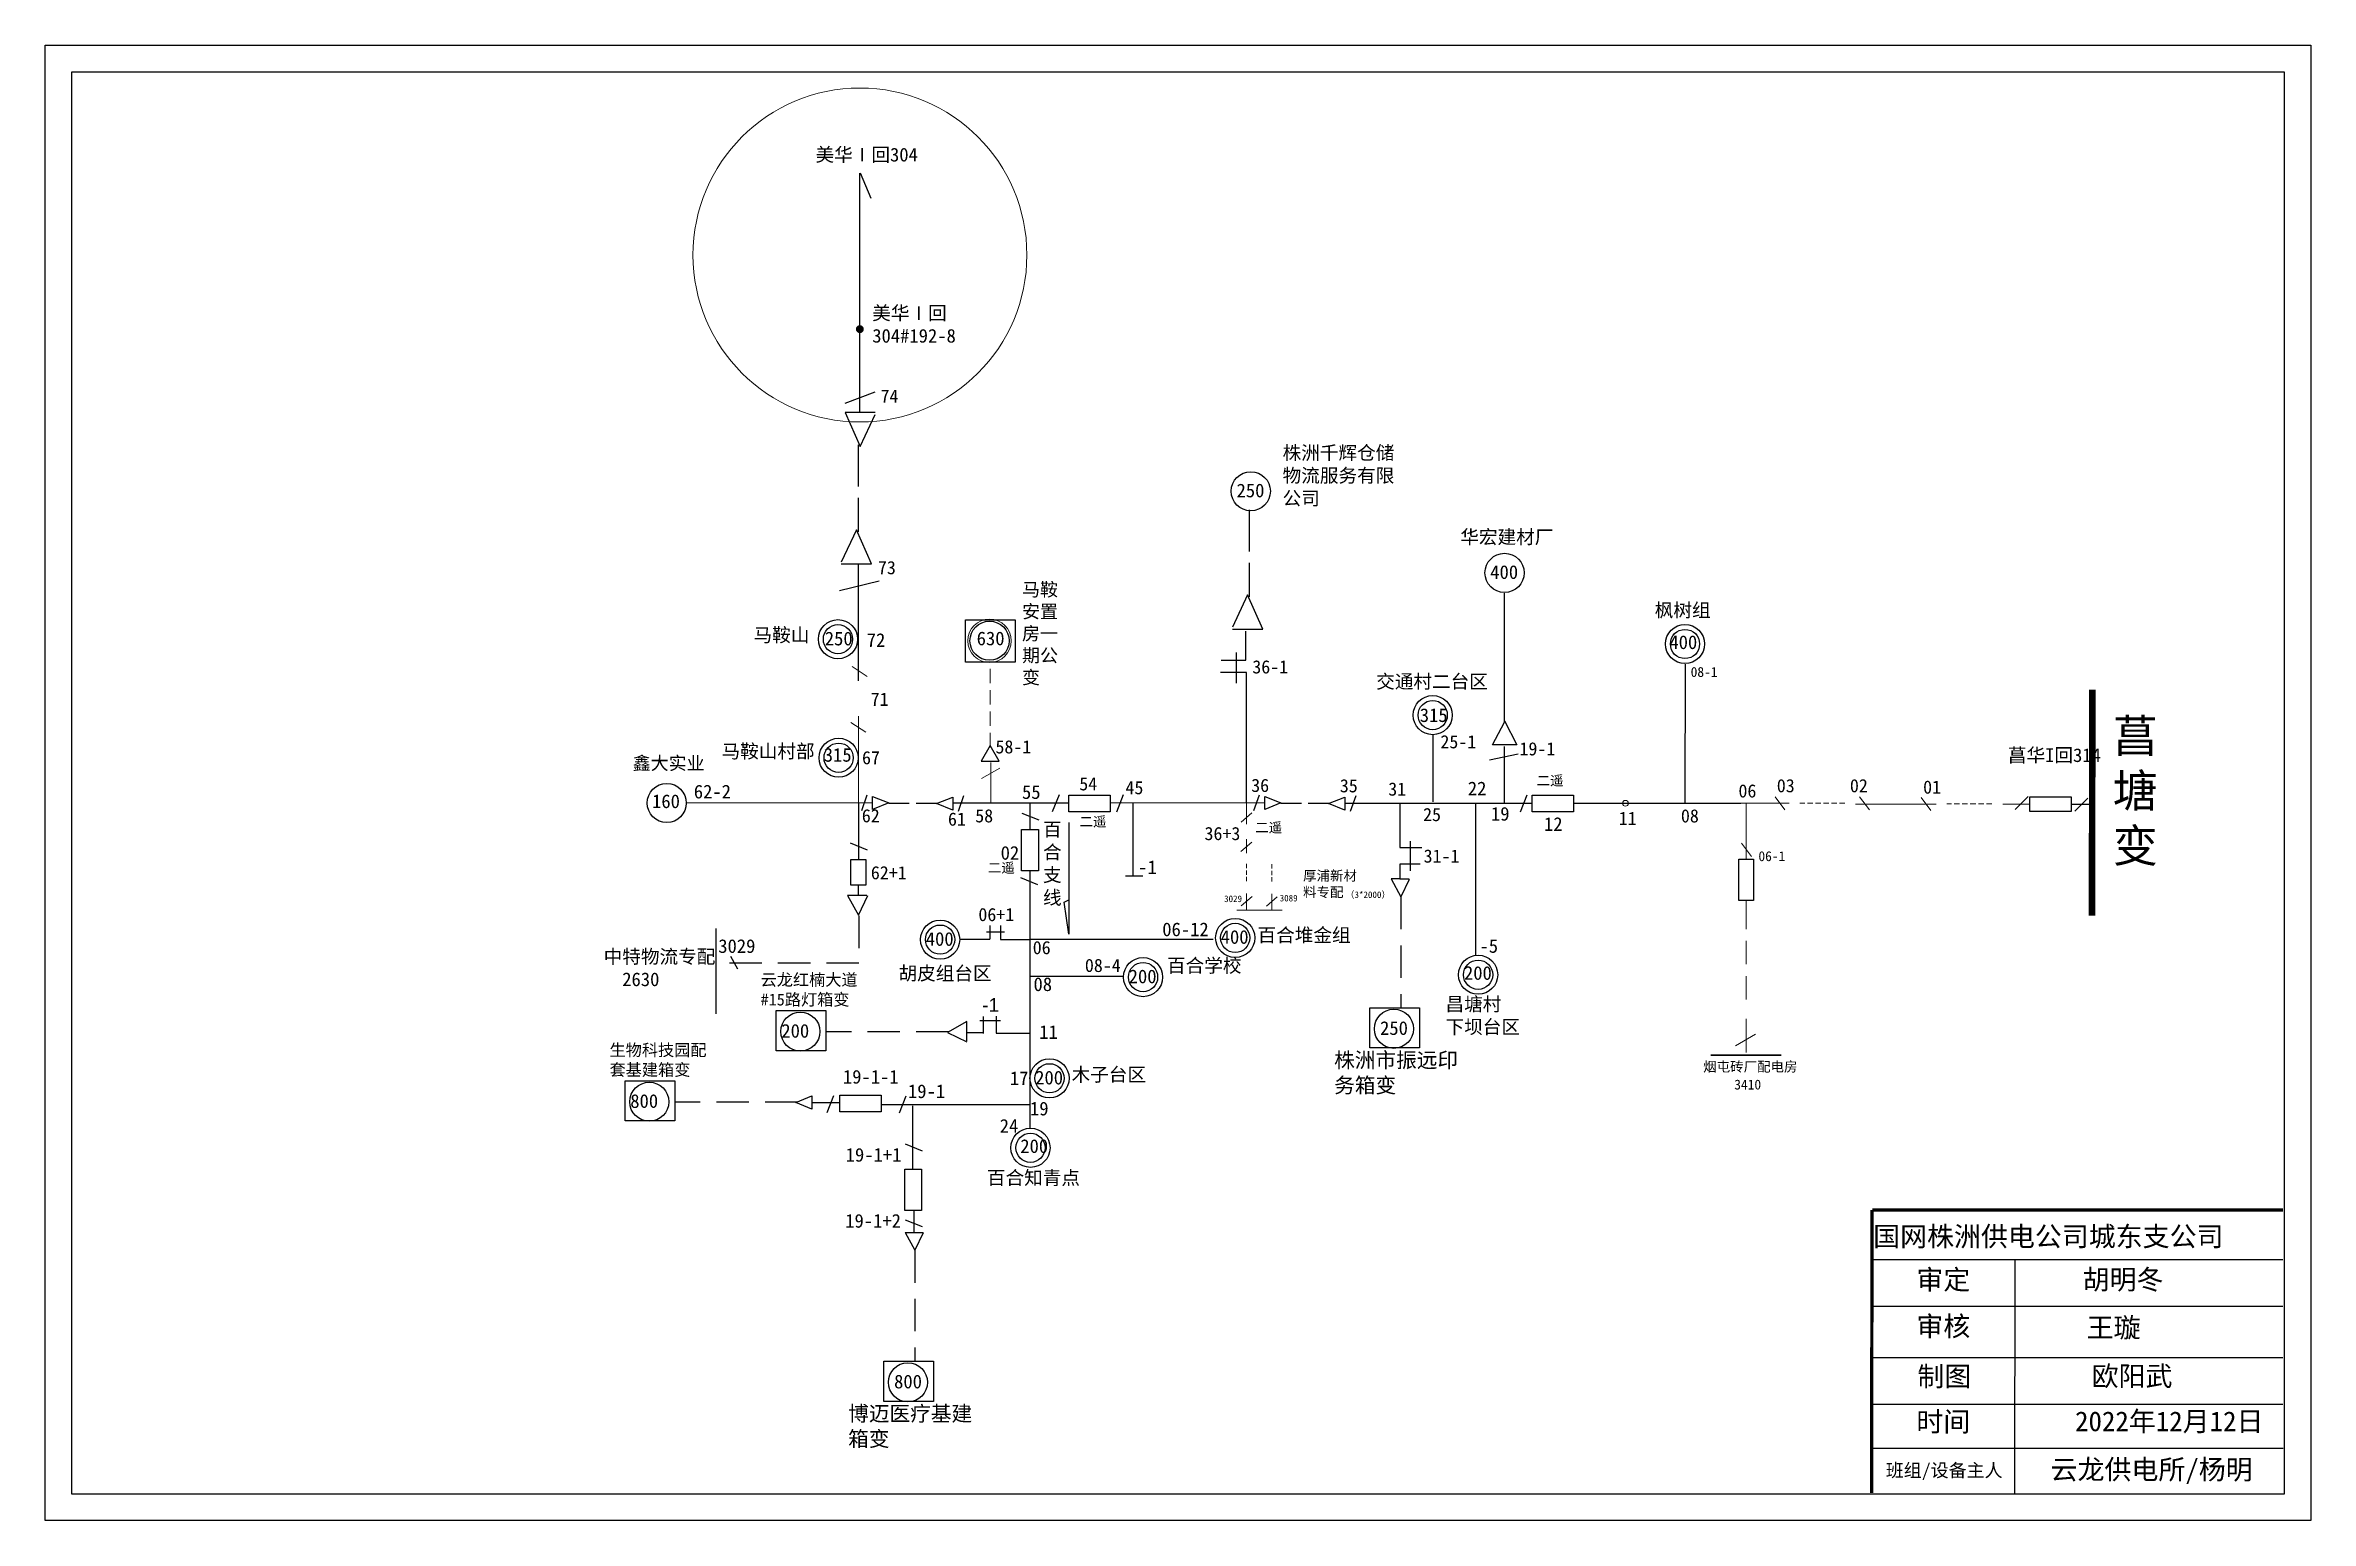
# Model space of a CAD drawing. Extents: x 0 to 344, y 0 to 224.
import ezdxf

# ---------------------------------------------------------------- set-up
doc = ezdxf.new("R2010")
doc.units = 0
doc.header["$LTSCALE"] = 0.774411
doc.linetypes.add('ACAD_ISO02W100', pattern=[15, 12, -3])
doc.linetypes.add('DASHED2', pattern=[9.525, 6.35, -3.175])
doc.layers.get('0').update_dxf_attribs({"linetype": 'CONTINUOUS'})
doc.layers.add('0-RefEdit0', color=7, linetype='CONTINUOUS')
doc.layers.add('Layer2', color=1, linetype='CONTINUOUS')
doc.styles.add('SimSun_txtstyle_1.50_0_0', font='simsun.ttc', dxfattribs={"height": 1.5})
doc.styles.add('SimSun_txtstyle_100.00_0_0100', font='simsun.ttc', dxfattribs={"height": 100})
doc.styles.add('SimSun_txtstyle_2.00_0_0', font='', dxfattribs={"height": 2})
doc.styles.add('SimSun_txtstyle_2.07_0_0', font='', dxfattribs={"height": 2.073375})
doc.styles.add('SimSun_txtstyle_3.00_0_0', font='', dxfattribs={"height": 3})
doc.styles.get("Standard").update_dxf_attribs({"font": '', "height": 2.5})
doc.styles.add('字体', font='', dxfattribs={"height": 2.5})
doc.styles.add('宋体_txtstyle_1.50_0_0', font='SIMSUN.TTC', dxfattribs={"height": 1.5})
doc.styles.add('宋体_txtstyle_150.00_0_0150', font='SIMSUN.TTC', dxfattribs={"height": 150})
doc.styles.add('宋体_txtstyle_2.00_0_0', font='SIMSUN.TTC', dxfattribs={"height": 2})
doc.styles.add('宋体_txtstyle_2.07_0_0', font='SIMSUN.TTC', dxfattribs={"height": 2.073375})
doc.styles.add('宋体_txtstyle_200.00_0_0200', font='SIMSUN.TTC', dxfattribs={"height": 200})
doc.styles.add('宋体_txtstyle_300.00_0_0300', font='SIMSUN.TTC', dxfattribs={"height": 300})
doc.styles.add('宋体_txtstyle_5.00_0_0', font='SIMSUN.TTC', dxfattribs={"height": 5})
doc.styles.get('SimSun_txtstyle_2.00_0_0').set_extended_font_data('SimSun')
doc.styles.get('SimSun_txtstyle_2.07_0_0').set_extended_font_data('SimSun')
doc.styles.get('SimSun_txtstyle_3.00_0_0').set_extended_font_data('SimSun')
doc.styles.get('Standard').set_extended_font_data('SimSun')
doc.styles.get('字体').set_extended_font_data('SimSun')

msp = doc.modelspace()

# ---------------------------------------------------------------- hatches: boundary and pattern name
at = {"linetype": 'Continuous'}
h = msp.add_hatch(color=0, dxfattribs=at)
edge = h.paths.add_edge_path()
edge.add_arc((123.22, 180.64), 0.606, 0, 360)

# ---------------------------------------------------------------- linework, layer by layer
for p, q in [((-0.46, 223.72), (343.52, 223.72)), ((-0.46, -0.24), (-0.46, 223.72)), ((343.52, 223.72), (343.52, -0.24)), ((123.24, 167.93), (123.23, 204.29)), ((123.27, 204.36), (124.87, 200.53)), ((120.98, 169.41), (125.57, 171.13)), ((125.57, 167.97), (120.98, 167.97)), ((120.98, 167.97), (123.28, 162.8)), ((123.28, 162.8), (125.57, 167.68)), ((122.99, 156.77), (122.99, 163.09)), ((122.99, 149.88), (122.99, 155.05)), ((122.7, 150.16), (120.4, 145.28)), ((125, 144.99), (122.7, 150.16)), ((120.4, 144.99), (125, 144.99)), ((122.99, 127.24), (122.99, 144.99)), ((120.11, 140.97), (126.15, 142.41)), ((248.53, 108.8), (248.57, 129.78)), ((210.2, 118.99), (210.2, 108.88)), ((122.99, 108.68), (122.99, 100.14)), ((127.62, 108.66), (130.73, 108.66)), ((131.76, 108.66), (134.92, 108.66)), ((187.16, 108.66), (190.27, 108.66)), ((191.3, 108.66), (194.46, 108.66)), ((223.51, 107.36), (224.56, 109.95)), ((298.63, 107.73), (300.62, 109.71)), ((307.71, 107.47), (309.69, 109.44)), ((124.29, 94.65), (121.32, 94.65)), ((121.32, 94.65), (123.04, 91.68)), ((122.98, 96.16), (122.98, 94.6)), ((123.04, 91.68), (124.45, 94.65)), ((101.37, 89.64), (101.37, 76.72)), ((142.95, 90.13), (142.95, 88.01)), ((144.56, 90.13), (144.56, 87.96)), ((138.38, 88.01), (142.95, 88.01)), ((145.18, 89.07), (142.43, 89.07)), ((144.56, 87.96), (149.02, 87.96)), ((103.56, 85.43), (104.62, 83.54)), ((118.24, 61.7), (119.29, 64.29)), ((129.22, 61.66), (130.27, 64.25)), ((132.75, 55.86), (130.16, 56.9)), ((132.72, 44.34), (130.13, 45.39)), ((276.95, 39.41), (339.31, 39.41)), ((298.59, 39.4), (298.54, 3.94)), ((276.95, 32.3), (339.31, 32.3)), ((276.95, 24.55), (339.31, 24.55)), ((276.95, 17.45), (339.31, 17.45)), ((276.98, 10.77), (339.35, 10.77)), ((343.52, -0.24), (-0.46, -0.24))]:
    msp.add_line(p, q, dxfattribs=at)
at = {"color": 0, "linetype": 'Continuous'}
for p, q in [((182.38, 146.89), (182.38, 153.21)), ((182.38, 140), (182.38, 145.17)), ((182.1, 140.28), (179.8, 135.4)), ((184.39, 135.11), (182.1, 140.28)), ((221.12, 120.96), (221.12, 140.54)), ((179.8, 135.11), (184.39, 135.11)), ((181.83, 130.36), (181.83, 134.81)), ((180.36, 131.56), (180.36, 126.9)), ((181.95, 128.49), (177.97, 128.49)), ((178.09, 130.36), (181.83, 130.36)), ((181.95, 108.74), (181.95, 128.49)), ((219.28, 117.52), (221.12, 120.96)), ((221.12, 121.19), (222.96, 117.52)), ((222.96, 117.52), (219.28, 117.52)), ((221.12, 108.78), (221.12, 117.29)), ((223.19, 116.14), (218.82, 115.22)), ((125.16, 108.7), (96.94, 108.73)), ((147.82, 107.18), (150.41, 106.13)), ((149.02, 108.72), (149.02, 104.69)), ((152.48, 107.41), (153.53, 110)), ((184.69, 108.72), (161.23, 108.68)), ((162.22, 107.38), (163.27, 109.97)), ((164.74, 97.68), (164.74, 108.69)), ((196.98, 108.66), (225.32, 108.66)), ((205.21, 108.66), (205.21, 101.95)), ((216.71, 108.73), (216.71, 85.66)), ((231.66, 108.66), (257, 108.66)), ((154.93, 105.73), (154.93, 88.79)), ((121.76, 102.65), (124.35, 101.6)), ((205.21, 101.95), (208.55, 101.95)), ((206.78, 102.9), (206.78, 98.42)), ((147.61, 97.37), (150.2, 96.33)), ((149.02, 98.43), (149.01, 59.36)), ((163.54, 97.65), (166.17, 97.65)), ((205.21, 97.18), (203.89, 97.18)), ((203.89, 97.18), (205.38, 94.46)), ((208.31, 99.44), (205.21, 99.44)), ((205.21, 99.44), (205.21, 97.18)), ((205.21, 97.18), (206.64, 97.18)), ((206.61, 97.1), (205.38, 94.46)), ((154.26, 93.65), (154.93, 93.99)), ((154.93, 88.79), (154.26, 93.65)), ((176.89, 87.96), (149.02, 87.96)), ((149.02, 82.42), (163.12, 82.42)), ((141.94, 76.31), (141.94, 73.73)), ((143.9, 76.33), (143.9, 73.75)), ((139.48, 75.55), (136.51, 73.84)), ((136.51, 73.84), (139.48, 72.43)), ((141.98, 73.82), (139.46, 73.82)), ((139.48, 72.58), (139.48, 75.55)), ((144.59, 75.64), (141.44, 75.64)), ((143.9, 73.75), (149.02, 73.75)), ((131.42, 46.79), (131.42, 43.51)), ((130.1, 43.51), (131.59, 40.8)), ((130.11, 43.51), (132.85, 43.51)), ((132.82, 43.44), (131.59, 40.8))]:
    msp.add_line(p, q, dxfattribs=at)
at = {"color": 7, "linetype": 'Continuous', "lineweight": 0, "ltscale": 0.490011}
for p, q in [((122.04, 129.4), (124.35, 127.93)), ((121.83, 120.94), (124.13, 119.47))]:
    msp.add_line(p, q, dxfattribs=at)
at = {"color": 7, "linetype": 'DASHED2', "lineweight": 0, "ltscale": 0.438866}
msp.add_line((143.03, 117.18), (143.03, 130.06), dxfattribs=at)
at = {"color": 7, "linetype": 'Continuous', "lineweight": 0, "ltscale": 0.529211}
msp.add_line((122.99, 108.68), (122.99, 121.9), dxfattribs=at)
at = {"color": 7, "linetype": 'Continuous', "lineweight": 0, "ltscale": 0.752139}
for p, q in [((144.48, 114), (141.7, 112.42)), ((143.09, 108.69), (143.09, 114.83))]:
    msp.add_line(p, q, dxfattribs=at)
at = {"color": 0, "linetype": 'ByBlock', "ltscale": 2}
for p, q in [((123.51, 107.56), (124.35, 109.92)), ((138.97, 109.77), (138.13, 107.41)), ((183.05, 107.56), (183.88, 109.92)), ((198.51, 109.77), (197.67, 107.41))]:
    msp.add_line(p, q, dxfattribs=at)
at = {"color": 0, "linetype": 'Continuous', "ltscale": 0.626234}
msp.add_line((154.96, 108.69), (137.32, 108.7), dxfattribs=at)
at = {"color": 7, "linetype": 'Continuous', "lineweight": 0, "ltscale": 0.548375}
for p, q in [((182.74, 107.2), (181.1, 105.78)), ((182.72, 102.78), (181.07, 101.35)), ((182.78, 94.52), (181.13, 93.09)), ((186.6, 94.47), (184.96, 93.04))]:
    msp.add_line(p, q, dxfattribs=at)
at = {"color": 7, "linetype": 'Continuous', "lineweight": 0, "ltscale": 0.639625}
msp.add_line((181.91, 108.66), (181.92, 105.5), dxfattribs=at)
at = {"color": 7, "linetype": 'Continuous', "lineweight": 0, "ltscale": 0.355208}
msp.add_line((264.33, 108.67), (257, 108.67), dxfattribs=at)
at = {"color": 7, "linetype": 'Continuous', "lineweight": 0, "ltscale": 0.507555}
for p, q in [((257.8, 108.67), (257.8, 100.21)), ((257.79, 93.91), (257.79, 89.55))]:
    msp.add_line(p, q, dxfattribs=at)
at = {"color": 7, "linetype": 'Continuous', "lineweight": 0, "ltscale": 1.242942}
for p, q in [((263.68, 107.67), (262.19, 109.66)), ((286.67, 108.55), (274.42, 108.55)), ((276.51, 107.67), (275.01, 109.66)), ((285.84, 107.55), (284.35, 109.54)), ((258.6, 100.59), (257.11, 102.58))]:
    msp.add_line(p, q, dxfattribs=at)
at = {"color": 7, "linetype": 'DASHED2', "lineweight": 0, "ltscale": 0.165643}
for p, q in [((272.8, 108.66), (265.96, 108.66)), ((295.09, 108.56), (288.25, 108.56))]:
    msp.add_line(p, q, dxfattribs=at)
at = {"color": 7, "linetype": 'Continuous', "lineweight": 0, "ltscale": 0.473139}
msp.add_line((300.88, 108.53), (296.77, 108.53), dxfattribs=at)
at = {"linetype": 'ACAD_ISO02W100'}
msp.add_line((307.1, 108.55), (310.19, 108.55), dxfattribs=at)
at = {"color": 7, "linetype": 'Continuous', "lineweight": 0, "ltscale": 0.210269}
msp.add_line((181.94, 103.21), (181.95, 101.1), dxfattribs=at)
at = {"color": 7, "linetype": 'DASHED2', "lineweight": 0, "ltscale": 0.134357}
for p, q in [((181.95, 99.47), (181.95, 96.58)), ((185.77, 99.42), (185.77, 96.53))]:
    msp.add_line(p, q, dxfattribs=at)
at = {"color": 7, "linetype": 'Continuous', "lineweight": 0, "ltscale": 0.373215}
for p, q in [((181.95, 94.98), (181.95, 92.5)), ((185.77, 94.93), (185.77, 92.45)), ((180.47, 92.43), (187.34, 92.43))]:
    msp.add_line(p, q, dxfattribs=at)
at = {"linetype": 'DASHED2'}
for p, q in [((205.38, 94.46), (205.38, 77.6)), ((123.08, 91.58), (123.08, 84.39)), ((123.08, 84.39), (101.48, 84.39)), ((131.59, 40.8), (131.59, 23.94))]:
    msp.add_line(p, q, dxfattribs=at)
at = {"color": 7, "linetype": 'DASHED2', "lineweight": 0, "ltscale": 0.725245}
msp.add_line((257.8, 87.78), (257.8, 77.64), dxfattribs=at)
at = {"color": 7, "linetype": 'DASHED2', "lineweight": 0, "ltscale": 1.036301}
msp.add_line((257.79, 75.92), (257.79, 70.42), dxfattribs=at)
at = {"color": 0, "linetype": 'DASHED2'}
for p, q in [((136.69, 73.94), (118.16, 73.94)), ((113.74, 63.28), (95.22, 63.28))]:
    msp.add_line(p, q, dxfattribs=at)
at = {"color": 7, "linetype": 'Continuous', "lineweight": 0, "ltscale": 0.575723}
msp.add_line((259.22, 73.62), (256.17, 71.83), dxfattribs=at)
at = {"color": 7, "linetype": 'Continuous', "lineweight": 30, "ltscale": 1.036301}
msp.add_line((252.45, 70.42), (263.13, 70.42), dxfattribs=at)
at = {"color": 7, "linetype": 'Continuous'}
for p, q in [((120.18, 63.17), (116.09, 63.17)), ((149.02, 62.88), (126.55, 62.88)), ((131.2, 62.72), (131.2, 53.08))]:
    msp.add_line(p, q, dxfattribs=at)
at = {"linetype": 'Continuous'}
for points in [[(3.59, 219.68), (339.47, 219.68), (339.47, 3.8), (3.59, 3.8)], [(231.59, 107.34), (225.32, 107.34), (225.32, 109.91), (231.59, 109.91)], [(307.13, 107.42), (300.88, 107.42), (300.88, 109.64), (307.13, 109.64)], [(121.87, 100.14), (124.15, 100.14), (124.15, 96.23), (121.87, 96.23)], [(258.9, 100.17), (258.9, 93.91), (256.68, 93.91), (256.68, 100.17)], [(126.46, 61.8), (120.19, 61.8), (120.19, 64.37), (126.46, 64.37)], [(132.6, 53.1), (132.6, 46.83), (130.03, 46.83), (130.03, 53.1)]]:
    msp.add_lwpolyline(points, close=True, dxfattribs=at)
for points, const_width in [([(310.31, 91.58), (310.36, 125.93)], 1), ([(276.91, 46.91), (276.84, 3.94)], 0.5), ([(276.95, 46.91), (339.31, 46.91)], 0.5)]:
    msp.add_lwpolyline(points, dxfattribs=dict(at, const_width=const_width))
at = {"color": 7, "linetype": 'Continuous'}
msp.add_lwpolyline([(143.01, 117.41), (141.65, 115.06), (144.37, 115.06)], close=True, dxfattribs=at)
at = {"color": 0, "linetype": 'Continuous'}
for points in [[(161.23, 107.34), (154.96, 107.34), (154.96, 109.91), (161.23, 109.91)], [(147.75, 98.43), (147.75, 104.7), (150.33, 104.7), (150.33, 98.43)]]:
    msp.add_lwpolyline(points, close=True, dxfattribs=at)
at = {"color": 12, "linetype": 'Continuous', "lineweight": 0, "ltscale": 1.104686, "true_color": 0xc00000}
msp.add_circle((123.23, 191.89), 25.35, dxfattribs=at)
at = {"color": 0, "linetype": 'Continuous'}
for centre, radius in [((182.58, 156.03), 2.97), ((221.11, 143.64), 2.97), ((93.9, 108.7), 2.97), ((135.41, 87.96), 2.97), ((135.41, 87.96), 2.22), ((180.21, 88.22), 2.97), ((180.21, 88.22), 2.22), ((166.22, 82.27), 2.97), ((166.22, 82.27), 2.22), ((152.02, 66.91), 2.97), ((152.02, 66.91), 2.22), ((149.13, 56.36), 2.97), ((149.13, 56.36), 2.22)]:
    msp.add_circle(centre, radius, dxfattribs=at)
at = {"linetype": 'Continuous'}
for centre, radius in [((119.9, 133.57), 2.97), ((119.9, 133.57), 2.22), ((142.91, 133.33), 2.97), ((248.51, 132.84), 2.97), ((248.51, 132.84), 2.22), ((210.2, 122.04), 2.97), ((210.2, 122.04), 2.22), ((120, 115.57), 2.97), ((120, 115.57), 2.22), ((217.1, 82.63), 2.97), ((217.1, 82.63), 2.22)]:
    msp.add_circle(centre, radius, dxfattribs=at)
at = {"color": 7, "linetype": 'Continuous', "lineweight": 0, "ltscale": 0.752139}
msp.add_circle((142.91, 133.33), 3.3, dxfattribs=at)
at = {"color": 7, "linetype": 'Continuous', "lineweight": 0, "ltscale": 0.432222}
msp.add_circle((239.47, 108.66), 0.441, dxfattribs=at)
at = {"color": 0, "linetype": 'ByBlock'}
for centre in [(114.19, 74), (204.31, 74.43), (91.25, 63.35), (130.52, 20.76)]:
    msp.add_circle(centre, 2.97, dxfattribs=at)
at = {"layer": '0-RefEdit0', "linetype": 'ByBlock', "ltscale": 2}
msp.add_lwpolyline([(139.25, 136.52), (146.81, 136.52), (146.81, 130.06), (139.25, 130.06)], close=True, dxfattribs=at)
at = {"layer": '0-RefEdit0', "color": 0, "linetype": 'ByBlock', "ltscale": 2}
for points in [[(110.53, 77.19), (118.08, 77.19), (118.08, 71.1), (110.53, 71.1)], [(200.65, 77.62), (208.21, 77.62), (208.21, 71.53), (200.65, 71.53)], [(87.58, 66.54), (95.14, 66.54), (95.14, 60.45), (87.58, 60.45)], [(126.86, 23.95), (134.41, 23.95), (134.41, 17.86), (126.86, 17.86)]]:
    msp.add_lwpolyline(points, close=True, dxfattribs=at)
at = {"layer": 'Layer2', "color": 0, "linetype": 'Continuous'}
for p, q in [((125.15, 107.73), (125.15, 109.71)), ((125.15, 109.71), (127.62, 108.71)), ((127.62, 108.71), (125.15, 107.73)), ((134.86, 108.62), (137.33, 109.59)), ((137.33, 107.62), (134.86, 108.62)), ((137.33, 109.59), (137.33, 107.62)), ((184.69, 107.73), (184.69, 109.71)), ((184.69, 109.71), (187.16, 108.71)), ((187.16, 108.71), (184.69, 107.73)), ((194.4, 108.62), (196.87, 109.59)), ((196.87, 107.62), (194.4, 108.62)), ((196.87, 109.59), (196.87, 107.62)), ((113.48, 63.26), (115.95, 64.23)), ((115.95, 62.25), (113.48, 63.26)), ((115.95, 64.23), (115.95, 62.25))]:
    msp.add_line(p, q, dxfattribs=at)

# ---------------------------------------------------------------- texts
at = {"color": 0, "linetype": 'Continuous'}
for s, p in [('250', (180.42, 155.11)), ('400', (218.94, 142.72)), ('160', (91.67, 107.93)), ('400', (178.01, 87.33)), ('200', (164.04, 81.34)), ('200', (149.84, 65.98)), ('200', (147.58, 55.58))]:
    msp.add_text(s, height=2.073, dxfattribs=at).set_placement(p)
at = {"linetype": 'Continuous'}
for s, p in [('250', (117.9, 132.63)), ('400', (246.14, 132.07)), ('315', (208.24, 121)), ('315', (117.74, 114.97)), ('200', (214.95, 81.86))]:
    msp.add_text(s, height=2.073, dxfattribs=at).set_placement(p)
at = {"linetype": 'ByBlock'}
msp.add_text('630', height=2.073, dxfattribs=at).set_placement((140.96, 132.65))
at = {"color": 7, "linetype": 'Continuous'}
msp.add_text('400', height=2.073, dxfattribs=at).set_placement((133.23, 87.03))
at = {"color": 0, "linetype": 'ByBlock'}
for s, p in [('200', (111.3, 73.08)), ('250', (202.21, 73.5)), ('800', (88.36, 62.42)), ('800', (128.42, 19.84))]:
    msp.add_text(s, height=2.073, dxfattribs=at).set_placement(p)
at = {"color": 1, "linetype": 'Continuous', "true_color": 0xff0000, "width": 19.0763, "attachment_point": 1, "style": 'SimSun_txtstyle_2.07_0_0'}
for s, insert, char_height in [('美华Ⅰ回304', (116.49, 208.16), 2.073), ('美华Ⅰ回304#192-8', (125.1, 184.12), 2.0734)]:
    msp.add_mtext(s, dxfattribs=dict(at, insert=insert, char_height=char_height))
at = {"linetype": 'Continuous', "attachment_point": 1}
for s, insert, char_height, width, style in [('74', (126.36, 171.46), 2, 4.5446, '宋体_txtstyle_2.00_0_0'), ('73', (125.96, 145.43), 2, 4.5446, '宋体_txtstyle_2.00_0_0'), ('{\\fSimSun|b0|i0|c134|p2;枫树组}', (243.92, 139.01), 2.0734, 18.3487, '字体'), ('马鞍山', (107.07, 135.25), 2.073, 11.5965, '字体'), ('72', (124.27, 134.47), 2.073, 4.5446, '宋体_txtstyle_2.07_0_0'), ('交通村二台区', (201.62, 128.18), 2.073, 18.3487, '字体'), ('71', (124.86, 125.45), 2, 4.5446, '宋体_txtstyle_2.00_0_0'), ('菖^M^J塘^M^J变', (313.47, 121.4), 5, 38.179, '宋体_txtstyle_5.00_0_0'), ('马鞍山村部', (102.22, 117.6), 2.073, 20.1197, '字体'), ('鑫大实业', (88.73, 115.75), 2, 11.5965, 'SimSun_txtstyle_2.00_0_0'), ('67', (123.55, 116.58), 2, 4.5446, '宋体_txtstyle_2.00_0_0'), ('54', (156.54, 112.62), 2, 15.1021, '宋体_txtstyle_2.00_0_0'), ('中特物流专配\\P  2630', (84.32, 86.43), 2.073, 20.3793, '字体'), ('昌塘村\\P下坝台区', (212.15, 79.21), 2.073, 18.3487, '字体'), ('国网株洲供电公司城东支公司', (277.08, 44.41), 3, 82.0179, 'SimSun_txtstyle_3.00_0_0'), ('审定', (283.64, 37.85), 3, 23.4615, '字体'), ('胡明冬', (308.88, 37.87), 3, 23.4615, 'SimSun_txtstyle_3.00_0_0'), ('审核', (283.64, 30.78), 3, 23.4615, '字体'), ('王璇', (309.5, 30.57), 3, 33.0539, '字体'), ('制图', (283.8, 23.16), 3, 23.4615, '字体'), ('欧阳武', (310.25, 23.21), 3, 37.26, 'SimSun_txtstyle_3.00_0_0'), ('时间', (283.64, 16.28), 3, 23.4615, '字体'), ('2022年12月12日', (307.74, 16.34), 3, 33.1467, 'SimSun_txtstyle_3.00_0_0')]:
    msp.add_mtext(s, dxfattribs=dict(at, insert=insert, char_height=char_height, width=width, style=style))
at = {"color": 0, "linetype": 'Continuous', "attachment_point": 1, "style": '字体'}
for s, insert, char_height, width in [('株洲千辉仓储物流服务有限公司', (187.41, 162.91), 2.0734, 18.3487), ('华宏建材厂', (214.39, 150.13), 2.073, 18.3487), ('百合支线', (151.03, 105.74), 2.073, 3.2752), ('百合堆金组', (183.6, 89.69), 2.073, 16.3069), ('胡皮组台区', (129.09, 83.89), 2.073, 16.3069), ('百合学校', (169.86, 85.06), 2.073, 11.5965), ('木子台区', (155.37, 68.52), 2.073, 32.6286), ('百合知青点', (142.51, 52.85), 2.073, 15.102)]:
    msp.add_mtext(s, dxfattribs=dict(at, insert=insert, char_height=char_height, width=width))
at = {"color": 7, "linetype": 'ByBlock', "insert": (147.85, 142.11), "char_height": 2, "width": 6.6368, "attachment_point": 1, "style": 'SimSun_txtstyle_2.00_0_0'}
msp.add_mtext('马鞍安置房一期公变', dxfattribs=at)
at = {"color": 7, "linetype": 'Continuous', "attachment_point": 1}
for s, insert, char_height, width, style in [('36-1', (182.81, 130.37), 2, 4.5446, '宋体_txtstyle_2.00_0_0'), ('25-1', (211.37, 119), 2, 4.5446, '宋体_txtstyle_2.00_0_0'), ('19-1', (223.38, 117.93), 2, 4.5446, '宋体_txtstyle_2.00_0_0'), ('菖华I回314', (297.54, 117), 2.073, 14.4779, 'SimSun_txtstyle_2.07_0_0'), ('62-2', (98.01, 111.47), 2.073, 4.5446, '宋体_txtstyle_2.07_0_0'), ('55', (147.84, 111.4), 2.073, 4.5446, 'SimSun_txtstyle_2.07_0_0'), ('45', (163.55, 112.03), 2, 4.5446, '宋体_txtstyle_2.00_0_0'), ('36', (182.64, 112.38), 2, 4.5446, '宋体_txtstyle_2.00_0_0'), ('35', (196.1, 112.32), 2, 4.5446, '宋体_txtstyle_2.00_0_0'), ('31', (203.45, 111.82), 2, 4.5446, '宋体_txtstyle_2.00_0_0'), ('22', (215.54, 111.95), 2.073, 4.5446, 'SimSun_txtstyle_2.07_0_0'), ('62', (123.52, 107.77), 2, 4.5446, '宋体_txtstyle_2.00_0_0'), ('61', (136.6, 107.26), 2, 4.5446, '宋体_txtstyle_2.00_0_0'), ('58', (140.74, 107.76), 2, 4.5446, '宋体_txtstyle_2.00_0_0'), ('25', (208.74, 107.95), 2, 4.5446, '宋体_txtstyle_2.00_0_0'), ('19', (219.05, 108.1), 2.073, 4.5446, 'SimSun_txtstyle_2.07_0_0'), ('12', (227.1, 106.54), 2.073, 4.5446, 'SimSun_txtstyle_2.07_0_0'), ('31-1', (208.82, 101.65), 2, 4.5446, '宋体_txtstyle_2.00_0_0'), ('62+1', (124.89, 99.12), 2, 4.5446, '宋体_txtstyle_2.00_0_0'), ('06+1', (141.22, 92.77), 2, 4.5446, '宋体_txtstyle_2.00_0_0'), ('06-12', (169.14, 90.56), 2.073, 4.5446, '宋体_txtstyle_2.07_0_0'), ('06', (149.47, 87.75), 2, 4.5446, '宋体_txtstyle_2.00_0_0'), ('08-4', (157.39, 85.05), 2, 4.5446, '宋体_txtstyle_2.00_0_0'), ('08', (149.59, 82.23), 2.073, 4.5446, '宋体_txtstyle_2.07_0_0'), ('19-1+2', (121, 46.31), 2.073, 4.5446, 'SimSun_txtstyle_2.07_0_0')]:
    msp.add_mtext(s, dxfattribs=dict(at, insert=insert, char_height=char_height, width=width, style=style))
at = {"color": 7, "linetype": 'Continuous', "lineweight": 0, "ltscale": 0.596019, "insert": (249.37, 129.35), "char_height": 1.5, "attachment_point": 1, "style": '宋体_txtstyle_1.50_0_0'}
msp.add_mtext('08-1', dxfattribs=at)
at = {"color": 7, "insert": (143.81, 118.23), "char_height": 2, "width": 4.1622, "attachment_point": 1, "style": '宋体_txtstyle_2.00_0_0'}
msp.add_mtext('58-1', dxfattribs=at)
at = {"color": 2, "linetype": 'Continuous', "true_color": 0xffff00, "char_height": 1.5, "width": 8.3688, "attachment_point": 1, "style": 'SimSun_txtstyle_1.50_0_0'}
for insert in [(225.98, 112.86), (156.58, 106.63), (183.25, 105.73), (142.65, 99.62)]:
    msp.add_mtext('二遥', dxfattribs=dict(at, insert=insert))
at = {"color": 7, "linetype": 'Continuous', "lineweight": 0, "ltscale": 0.355208, "char_height": 2, "attachment_point": 1}
for s, insert, style in [('06', (256.63, 111.54), '宋体_txtstyle_2.00_0_0'), ('03', (262.45, 112.33), '宋体_txtstyle_2.00_0_0'), ('02', (273.55, 112.33), '宋体_txtstyle_2.00_0_0'), ('01', (284.67, 112.12), '宋体_txtstyle_200.00_0_0200')]:
    msp.add_mtext(s, dxfattribs=dict(at, insert=insert, style=style))
at = {"color": 7, "linetype": 'Continuous', "lineweight": 0, "ltscale": 0.360365, "insert": (238.44, 107.37), "char_height": 2, "attachment_point": 1, "style": '宋体_txtstyle_2.00_0_0'}
msp.add_mtext('11', dxfattribs=at)
at = {"color": 7, "linetype": 'Continuous', "lineweight": 0, "ltscale": 1.4004, "insert": (247.89, 107.75), "char_height": 2, "attachment_point": 1, "style": '宋体_txtstyle_2.00_0_0'}
msp.add_mtext('08', dxfattribs=at)
at = {"color": 7, "linetype": 'Continuous', "lineweight": 0, "ltscale": 0.575949, "attachment_point": 1}
for s, insert, char_height, style in [('36+3', (175.55, 105.07), 2, '宋体_txtstyle_2.00_0_0'), ('厚浦新材^M^J料专配', (190.52, 98.42), 1.5, 'SimSun_txtstyle_1.50_0_0'), ('3029', (178.53, 94.66), 1, 'SimSun_txtstyle_100.00_0_0100')]:
    msp.add_mtext(s, dxfattribs=dict(at, insert=insert, char_height=char_height, style=style))
at = {"color": 0, "linetype": 'Continuous', "attachment_point": 1}
for s, insert, char_height, width in [('02', (144.6, 102.17), 2.073, 4.5446), ('-1', (165.48, 99.99), 2.073, 4.5446), ('3029', (101.72, 88.02), 2.073, 4.5446), ('-5', (217.31, 88.04), 2.073, 4.5446), ('{\\fArial|b0|i0|c0|p32;-1}', (141.79, 79.09), 2.0734, 4.5446), ('11', (150.46, 74.97), 2.073, 4.5446), ('19-1-1', (120.65, 68.18), 2.073, 5.2933), ('19-1', (130.53, 65.98), 2.073, 4.5446), ('17', (146, 67.96), 2.073, 4.5446), ('19', (149.06, 63.35), 2.073, 4.5446), ('24', (144.46, 60.72), 2.073, 4.5446), ('19-1+1', (121.07, 56.33), 2.073, 4.5446)]:
    msp.add_mtext(s, dxfattribs=dict(at, insert=insert, char_height=char_height, width=width))
at = {"color": 7, "linetype": 'Continuous', "lineweight": 0, "ltscale": 1.143137, "insert": (259.66, 101.38), "char_height": 1.5, "attachment_point": 1, "style": '宋体_txtstyle_1.50_0_0'}
msp.add_mtext('06-1', dxfattribs=at)
at = {"color": 7, "linetype": 'Continuous', "lineweight": 0, "ltscale": 0.480196, "char_height": 1, "attachment_point": 1, "style": 'SimSun_txtstyle_100.00_0_0100'}
for s, insert in [('3089', (186.97, 94.76)), ('（3*2000）', (196.93, 95.28))]:
    msp.add_mtext(s, dxfattribs=dict(at, insert=insert))
at = {"color": 0, "linetype": 'ByBlock', "attachment_point": 1}
for s, insert, char_height, width in [('云龙红楠大道#15路灯箱变', (108.15, 82.77), 1.8, 16.7049), ('生物科技园配 套基建箱变', (85.21, 72.11), 1.8, 16.7049), ('株洲市振远印务箱变', (195.24, 70.84), 2.3, 21.1373), ('博迈医疗基建箱变', (121.45, 17.17), 2.3, 21.1373)]:
    msp.add_mtext(s, dxfattribs=dict(at, insert=insert, char_height=char_height, width=width))
at = {"color": 7, "linetype": 'Continuous', "lineweight": 0, "ltscale": 0.575723, "char_height": 1.5, "attachment_point": 1, "style": '宋体_txtstyle_150.00_0_0150'}
for s, insert in [('烟屯砖厂配电房', (251.27, 69.43)), ('3410', (255.99, 66.71))]:
    msp.add_mtext(s, dxfattribs=dict(at, insert=insert))
at = {"color": 7, "linetype": 'Continuous', "lineweight": 0, "ltscale": 0.507985, "attachment_point": 1}
for s, insert, char_height, style in [('班组/设备主人', (279, 8.4), 2, '宋体_txtstyle_200.00_0_0200'), ('云龙供电所/杨明', (304.02, 9.03), 3, '宋体_txtstyle_300.00_0_0300')]:
    msp.add_mtext(s, dxfattribs=dict(at, insert=insert, char_height=char_height, style=style))

doc.saveas('drawing.dxf')
